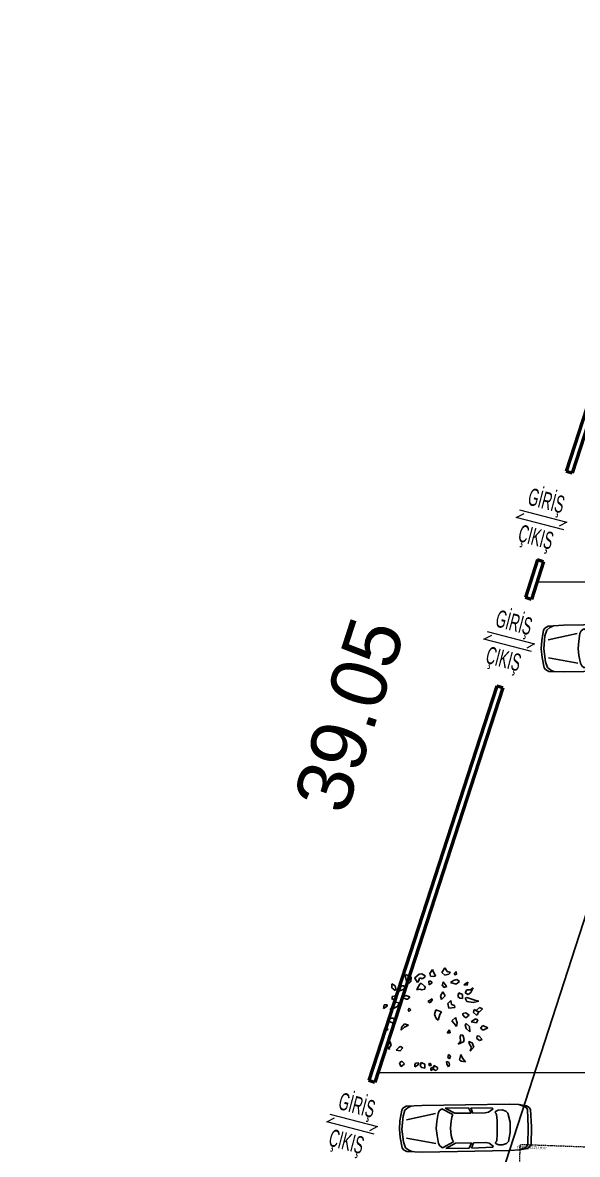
# Model space of a CAD drawing. Header units: centimetres. Extents: x 63871 to 181827, y -95930 to 42199.
# Drawn here: x 148520 to 150306, y 36375 to 40022 of the extents above; entities that cross this region are included whole.
import ezdxf

# ---------------------------------------------------------------- set-up
doc = ezdxf.new("R2010")
doc.units = ezdxf.units.CM
doc.linetypes.add('11-021_500-SatisOfisi_220512$0${ Diamond }', pattern=[12, 4, -2, 2, 2, -2])
for name, color, linetype, lineweight in [('A-AREA-IDEN', 7, 'Continuous', 9), ('ARA SINIRLAR', 225, 'Continuous', 15), ('İz DÜŞÜMÜ', 7, '11-021_500-SatisOfisi_220512$0${ Diamond }', 18), ('OLUK', 222, 'Continuous', 15), ('PARSEL SINIRI', 12, 'Continuous', 50), ('ROL_CEPHE', 1, 'Continuous', 0), ('ÇEKME MESAFESİ', 5, 'Continuous', 25)]:
    doc.layers.add(name, color=color, linetype=linetype, lineweight=lineweight)
doc.layers.add('CAY', color=94, linetype='Continuous')
doc.layers.add('furn', color=7, linetype='Continuous')
doc.styles.add('Arial', font='Arial.ttf', dxfattribs={"height": 250})
doc.styles.add('MtXpl_Arial_Narrow_1', font='')
doc.styles.get("Standard").update_dxf_attribs({"font": 'Arial.ttf'})
doc.styles.get('MtXpl_Arial_Narrow_1').set_extended_font_data('Arial Narrow')

# ---------------------------------------------------------------- blocks, each defined once
blk = doc.blocks.new('HRD')
at = {"layer": 'İz DÜŞÜMÜ'}
blk.add_lwpolyline([(153819.6, 36347.5), (154419.6, 36347.5), (154419.6, 35292.5), (154159.6, 35292.5), (154159.6, 35357.5), (153819.6, 35357.5), (153819.6, 36347.5)], dxfattribs=at)
at = {"style": 'MtXpl_Arial_Narrow_1'}
blk.add_text('I.KAT İZ DÜŞÜMÜ', height=8.316, rotation=359.957, dxfattribs=at).set_placement((154335, 35297.4))
blk = doc.blocks.new('02PCAR03')
at = {"color": 0, "linetype": 'ByBlock'}
for p, q in [((-185, 35), (-197, 33)), ((-185, 35), (-193, 32)), ((-170, 36), (-185, 35)), ((-35, 36), (-170, 36)), ((-11, 35), (-35, 36)), ((-14, 33), (-19, 35)), ((-6, 32), (-11, 35)), ((-203, 27), (-204, 0)), ((-201, 30), (-203, 27)), ((-197, 33), (-201, 30)), ((-198, 27), (-199, 0)), ((-196, 30), (-198, 27)), ((-193, 32), (-196, 30)), ((-168, 22), (-171, 8)), ((-165, 25), (-168, 22)), ((-159, 27), (-165, 25)), ((-153, 27), (-159, 27)), ((-149, 25), (-153, 27)), ((-151, 11), (-150, 20)), ((-150, 20), (-149, 22)), ((-148, 24), (-149, 25)), ((-149, 22), (-148, 23)), ((-148, 23), (-148, 24)), ((-145, 29), (-144, 30)), ((-138, 24), (-145, 29)), ((-144, 30), (-111, 31)), ((-133, 23), (-138, 24)), ((-114, 23), (-133, 23)), ((-111, 31), (-114, 23)), ((-111, 23), (-107, 31)), ((-86, 23), (-111, 23)), ((-107, 31), (-71, 31)), ((-71, 31), (-86, 23)), ((-66, 30), (-83, 21)), ((-83, 21), (-81, 17)), ((-62, 27), (-66, 30)), ((-60, 23), (-62, 27)), ((-58, 11), (-60, 23)), ((-11, 14), (-56, 23)), ((-9, 29), (-14, 33)), ((-6, 20), (-9, 29)), ((-4, 29), (-6, 32)), ((-4, 0), (-6, 20)), ((-1, 13), (-4, 29)), ((-203, -27), (-204, 0)), ((-198, -27), (-199, 0)), ((-171, 8), (-171, 0)), ((-171, -8), (-171, 0)), ((-151, 0), (-151, 11)), ((-151, 0), (-151, -11)), ((-81, 17), (-80, 11)), ((-80, 11), (-79, 0)), ((-80, -11), (-79, 0)), ((-57, 0), (-58, 11)), ((-57, 0), (-58, -11)), ((-4, 0), (-6, -20)), ((0, 0), (-1, 13)), ((0, 0), (-1, -13)), ((-168, -22), (-171, -8)), ((-151, -11), (-150, -20)), ((-83, -21), (-81, -17)), ((-81, -17), (-80, -11)), ((-58, -11), (-60, -23)), ((-11, -14), (-56, -23)), ((-1, -13), (-4, -29)), ((-201, -30), (-203, -27)), ((-197, -33), (-201, -30)), ((-196, -30), (-198, -27)), ((-185, -35), (-197, -33)), ((-193, -32), (-196, -30)), ((-185, -35), (-193, -32)), ((-165, -25), (-168, -22)), ((-159, -27), (-165, -25)), ((-153, -27), (-159, -27)), ((-149, -25), (-153, -27)), ((-150, -20), (-149, -22)), ((-149, -22), (-148, -23)), ((-148, -24), (-149, -25)), ((-148, -23), (-148, -24)), ((-138, -24), (-145, -29)), ((-145, -29), (-144, -30)), ((-144, -30), (-111, -31)), ((-133, -23), (-138, -24)), ((-114, -23), (-133, -23)), ((-111, -31), (-114, -23)), ((-86, -23), (-111, -23)), ((-111, -23), (-107, -31)), ((-107, -31), (-71, -31)), ((-71, -31), (-86, -23)), ((-66, -30), (-83, -21)), ((-62, -27), (-66, -30)), ((-60, -23), (-62, -27)), ((-14, -33), (-19, -35)), ((-9, -29), (-14, -33)), ((-6, -32), (-11, -35)), ((-6, -20), (-9, -29)), ((-4, -29), (-6, -32)), ((-170, -36), (-185, -35)), ((-35, -36), (-170, -36)), ((-11, -35), (-35, -36))]:
    blk.add_line(p, q, dxfattribs=at)
blk = doc.blocks.new('A$C5AA32782')
at = {"layer": 'CAY'}
for p, q in [((566, 945, 0), (539, 903, 0)), ((586, 913, 0), (566, 945, 0)), ((211, 882, 0), (201, 878, 0)), ((201, 878, 0), (211, 821, 0)), ((254, 859, 0), (211, 882, 0)), ((251, 821, 0), (254, 859, 0)), ((328, 887, 0), (289, 854, 0)), ((289, 854, 0), (289, 850, 0)), ((289, 850, 0), (315, 812, 0)), ((325, 831, 0), (332, 850, 0)), ((355, 892, 0), (328, 887, 0)), ((332, 850, 0), (345, 850, 0)), ((345, 850, 0), (358, 845, 0)), ((385, 873, 0), (355, 892, 0)), ((358, 845, 0), (382, 859, 0)), ((382, 859, 0), (385, 873, 0)), ((453, 931, 0), (426, 894, 0)), ((426, 894, 0), (433, 870, 0)), ((433, 870, 0), (463, 866, 0)), ((456, 922, 0), (453, 931, 0)), ((479, 870, 0), (456, 922, 0)), ((463, 866, 0), (479, 870, 0)), ((539, 903, 0), (566, 880, 0)), ((566, 880, 0), (603, 889, 0)), ((616, 903, 0), (586, 913, 0)), ((603, 889, 0), (616, 903, 0)), ((644, 829, 0), (674, 839, 0)), ((669, 913, 0), (652, 894, 0)), ((652, 894, 0), (662, 880, 0)), ((662, 880, 0), (672, 889, 0)), ((672, 889, 0), (669, 913, 0)), ((674, 839, 0), (701, 820, 0)), ((107, 781, 0), (77, 800, 0)), ((77, 800, 0), (77, 762, 0)), ((77, 762, 0), (107, 739, 0)), ((114, 753, 0), (107, 781, 0)), ((107, 739, 0), (114, 753, 0)), ((153, 755, 0), (147, 736, 0)), ((147, 736, 0), (175, 744, 0)), ((164, 779, 0), (153, 755, 0)), ((192, 779, 0), (164, 779, 0)), ((175, 744, 0), (194, 755, 0)), ((194, 755, 0), (192, 779, 0)), ((211, 821, 0), (234, 803, 0)), ((234, 803, 0), (251, 821, 0)), ((314, 759, 0), (307, 745, 0)), ((307, 745, 0), (334, 750, 0)), ((334, 797, 0), (314, 759, 0)), ((315, 812, 0), (325, 831, 0)), ((347, 806, 0), (334, 797, 0)), ((334, 750, 0), (354, 745, 0)), ((377, 778, 0), (347, 806, 0)), ((354, 745, 0), (380, 750, 0)), ((384, 768, 0), (377, 778, 0)), ((380, 750, 0), (384, 768, 0)), ((437, 822, 0), (417, 822, 0)), ((417, 822, 0), (420, 789, 0)), ((420, 789, 0), (440, 803, 0)), ((450, 808, 0), (437, 822, 0)), ((440, 803, 0), (450, 808, 0)), ((542, 779, 0), (549, 816, 0)), ((549, 779, 0), (542, 779, 0)), ((549, 816, 0), (576, 779, 0)), ((556, 765, 0), (549, 779, 0)), ((582, 774, 0), (556, 765, 0)), ((576, 779, 0), (582, 774, 0)), ((618, 811, 0), (644, 829, 0)), ((668, 796, 0), (618, 811, 0)), ((701, 820, 0), (668, 796, 0)), ((776, 814, 0), (739, 790, 0)), ((739, 790, 0), (772, 786, 0)), ((752, 715, 0), (766, 743, 0)), ((766, 743, 0), (802, 743, 0)), ((776, 814, 0), (772, 786, 0)), ((802, 743, 0), (825, 762, 0)), ((825, 762, 0), (805, 720, 0)), ((114, 687, 0), (80, 682, 0)), ((80, 682, 0), (80, 654, 0)), ((80, 654, 0), (114, 668, 0)), ((111, 630, 0), (81, 588, 0)), ((144, 625, 0), (111, 630, 0)), ((114, 668, 0), (114, 687, 0)), ((134, 592, 0), (144, 625, 0)), ((206, 692, 0), (173, 673, 0)), ((173, 673, 0), (213, 659, 0)), ((243, 678, 0), (206, 692, 0)), ((213, 659, 0), (226, 659, 0)), ((226, 659, 0), (243, 678, 0)), ((448, 660, 0), (408, 635, 0)), ((408, 635, 0), (431, 625, 0)), ((431, 625, 0), (448, 649, 0)), ((448, 660, 0), (448, 649, 0)), ((547, 726, 0), (524, 689, 0)), ((524, 689, 0), (534, 656, 0)), ((534, 656, 0), (567, 689, 0)), ((567, 689, 0), (547, 726, 0)), ((620, 647, 0), (593, 619, 0)), ((626, 609, 0), (620, 647, 0)), ((695, 715, 0), (685, 682, 0)), ((685, 682, 0), (702, 668, 0)), ((728, 701, 0), (695, 715, 0)), ((702, 668, 0), (728, 664, 0)), ((728, 664, 0), (728, 701, 0)), ((779, 701, 0), (752, 715, 0)), ((752, 668, 0), (769, 673, 0)), ((769, 635, 0), (752, 668, 0)), ((769, 673, 0), (842, 649, 0)), ((825, 626, 0), (769, 635, 0)), ((805, 720, 0), (779, 701, 0)), ((879, 640, 0), (825, 626, 0)), ((842, 649, 0), (879, 640, 0)), ((0, 572, 0), (6, 607, 0)), ((36, 592, 0), (0, 572, 0)), ((6, 607, 0), (34, 607, 0)), ((34, 607, 0), (36, 592, 0)), ((81, 588, 0), (61, 559, 0)), ((61, 559, 0), (88, 569, 0)), ((88, 569, 0), (134, 592, 0)), ((238, 576, 0), (227, 556, 0)), ((227, 556, 0), (238, 545, 0)), ((252, 560, 0), (238, 576, 0)), ((238, 545, 0), (252, 560, 0)), ((481, 559, 0), (470, 518, 0)), ((481, 559, 0), (533, 541, 0)), ((519, 518, 0), (533, 541, 0)), ((593, 619, 0), (603, 576, 0)), ((603, 576, 0), (656, 581, 0)), ((653, 600, 0), (626, 609, 0)), ((656, 581, 0), (653, 600, 0)), ((759, 532, 0), (732, 527, 0)), ((732, 527, 0), (732, 513, 0)), ((788, 511, 0), (759, 532, 0)), ((828, 534, 0), (835, 564, 0)), ((855, 512, 0), (828, 534, 0)), ((875, 540, 0), (835, 564, 0)), ((852, 554, 0), (885, 582, 0)), ((865, 517, 0), (875, 540, 0)), ((874, 541, 0), (888, 545, 0)), ((885, 582, 0), (912, 568, 0)), ((912, 568, 0), (888, 545, 0)), ((64, 482, 0), (47, 454, 0)), ((47, 454, 0), (84, 440, 0)), ((94, 482, 0), (64, 482, 0)), ((84, 440, 0), (110, 454, 0)), ((110, 454, 0), (94, 482, 0)), ((193, 431, 0), (165, 396, 0)), ((232, 419, 0), (193, 431, 0)), ((193, 399, 0), (232, 419, 0)), ((470, 518, 0), (486, 480, 0)), ((486, 480, 0), (503, 466, 0)), ((503, 466, 0), (519, 518, 0)), ((664, 488, 0), (631, 458, 0)), ((631, 458, 0), (651, 434, 0)), ((651, 434, 0), (671, 406, 0)), ((664, 488, 0), (678, 439, 0)), ((671, 406, 0), (678, 439, 0)), ((732, 513, 0), (746, 494, 0)), ((746, 494, 0), (759, 485, 0)), ((762, 435, 0), (753, 422, 0)), ((753, 422, 0), (760, 388, 0)), ((788, 511, 0), (759, 485, 0)), ((793, 405, 0), (762, 435, 0)), ((808, 450, 0), (847, 478, 0)), ((808, 450, 0), (857, 440, 0)), ((847, 478, 0), (870, 468, 0)), ((855, 512, 0), (865, 517, 0)), ((870, 468, 0), (857, 440, 0)), ((13, 388, 0), (0, 350, 0)), ((0, 350, 0), (43, 383, 0)), ((43, 383, 0), (13, 388, 0)), ((162, 372, 0), (193, 399, 0)), ((165, 396, 0), (162, 372, 0)), ((609, 376, 0), (586, 349, 0)), ((586, 349, 0), (613, 349, 0)), ((609, 376, 0), (613, 349, 0)), ((712, 330, 0), (706, 311, 0)), ((732, 325, 0), (712, 330, 0)), ((742, 288, 0), (732, 325, 0)), ((760, 388, 0), (795, 358, 0)), ((795, 358, 0), (793, 405, 0)), ((862, 321, 0), (859, 297, 0)), ((882, 316, 0), (862, 321, 0)), ((909, 288, 0), (882, 316, 0)), ((916, 415, 0), (892, 390, 0)), ((892, 390, 0), (919, 372, 0)), ((961, 394, 0), (916, 415, 0)), ((919, 372, 0), (961, 394, 0)), ((60, 269, 0), (37, 222, 0)), ((37, 222, 0), (57, 194, 0)), ((54, 208, 0), (70, 236, 0)), ((70, 236, 0), (60, 269, 0)), ((144, 215, 0), (117, 187, 0)), ((158, 222, 0), (144, 215, 0)), ((153, 183, 0), (178, 211, 0)), ((178, 211, 0), (158, 222, 0)), ((709, 269, 0), (689, 245, 0)), ((689, 245, 0), (736, 264, 0)), ((706, 311, 0), (709, 269, 0)), ((736, 264, 0), (742, 288, 0)), ((815, 255, 0), (786, 269, 0)), ((786, 269, 0), (789, 250, 0)), ((789, 250, 0), (809, 213, 0)), ((789, 250, 0), (809, 213, 0)), ((799, 180, 0), (832, 217, 0)), ((809, 213, 0), (799, 180, 0)), ((832, 217, 0), (815, 255, 0)), ((859, 297, 0), (885, 278, 0)), ((885, 278, 0), (909, 288, 0)), ((57, 194, 0), (54, 208, 0)), ((117, 187, 0), (153, 183, 0)), ((599, 147, 0), (592, 120, 0)), ((592, 120, 0), (608, 110, 0)), ((618, 137, 0), (599, 147, 0)), ((608, 110, 0), (618, 137, 0)), ((712, 150, 0), (699, 100, 0)), ((712, 150, 0), (729, 114, 0)), ((756, 81, 0), (729, 114, 0)), ((170, 86, 0), (147, 72, 0)), ((147, 72, 0), (160, 39, 0)), ((160, 39, 0), (173, 43, 0)), ((193, 62, 0), (170, 86, 0)), ((173, 43, 0), (193, 62, 0)), ((295, 68, 0), (288, 54, 0)), ((288, 54, 0), (288, 35, 0)), ((288, 35, 0), (321, 54, 0)), ((326, 72, 0), (295, 68, 0)), ((326, 72, 0), (321, 54, 0)), ((347, 75, 0), (337, 42, 0)), ((337, 42, 0), (354, 28, 0)), ((381, 61, 0), (347, 75, 0)), ((354, 28, 0), (381, 23, 0)), ((381, 23, 0), (381, 61, 0)), ((425, 70, 0), (418, 47, 0)), ((418, 47, 0), (440, 47, 0)), ((425, 70, 0), (437, 63, 0)), ((463, 36, 0), (436, 23, 0)), ((436, 23, 0), (436, 0, 0)), ((461, 16, 0), (436, 0, 0)), ((440, 47, 0), (437, 63, 0)), ((464, 48, 0), (461, 10, 0)), ((461, 10, 0), (484, 1, 0)), ((497, 29, 0), (464, 48, 0)), ((484, 1, 0), (497, 15, 0)), ((497, 15, 0), (497, 29, 0)), ((601, 78, 0), (581, 83, 0)), ((581, 83, 0), (585, 59, 0)), ((585, 59, 0), (598, 36, 0)), ((598, 36, 0), (608, 54, 0)), ((608, 54, 0), (601, 78, 0)), ((699, 100, 0), (716, 86, 0)), ((716, 86, 0), (756, 81, 0))]:
    blk.add_line(p, q, dxfattribs=at)
blk = doc.blocks.new('yerleşim planı')
at = {"layer": 'A-AREA-IDEN'}
for p, q in [((-6319.5, 22244.9), (-6294.4, 22257.9)), ((-6309.5, 22269.4), (-6156.6, 22229.5)), ((-6166.6, 22205), (-6319.5, 22244.9)), ((-6156.6, 22229.5), (-6181.7, 22216.5)), ((-6423.7, 21852.3), (-6398.6, 21865.3)), ((-6270.8, 21812.4), (-6423.7, 21852.3)), ((-6413.6, 21876.8), (-6260.7, 21836.9)), ((-6260.7, 21836.9), (-6285.8, 21823.9)), ((-6919.5, 20321.5), (-6766.6, 20281.6)), ((-6929.5, 20297), (-6904.5, 20310)), ((-6776.7, 20257.1), (-6929.5, 20297)), ((-6766.6, 20281.6), (-6791.7, 20268.6))]:
    blk.add_line(p, q, dxfattribs=at)
at = {"layer": 'ARA SINIRLAR'}
for p, q in [((-3450.9, 22036), (-6252.8, 22036)), ((-3987.3, 20455.4), (-6764.6, 20455.4))]:
    blk.add_line(p, q, dxfattribs=at)
at = {"layer": 'PARSEL SINIRI'}
for p, q in [((-6139.2, 22386.9), (-6158.2, 22393)), ((-6231.6, 22101.4), (-6250.6, 22107.6)), ((-6270.7, 21980.7), (-6289.7, 21986.9)), ((-6363.1, 21695.3), (-6382.1, 21701.5)), ((-6774.8, 20424.1), (-6793.8, 20430.2))]:
    blk.add_line(p, q, dxfattribs=at)
for points in [[(-2897.1, 23667.9), (-3286.8, 23839.2), (-5796.9, 23444), (-6139.2, 22386.9)], [(-5812.1, 23461.8), (-6158.2, 22393)], [(-6250.6, 22107.6), (-6289.7, 21986.9)], [(-6231.6, 22101.4), (-6270.7, 21980.7)], [(-6382.1, 21701.5), (-6793.8, 20430.2)], [(-6363.1, 21695.3), (-6774.8, 20424.1)]]:
    blk.add_lwpolyline(points, dxfattribs=at)
at = {"layer": 'ÇEKME MESAFESİ'}
blk.add_lwpolyline([(-40.8, 5105.4), (273.3, 12259), (441.1, 16103.9), (540.6, 18375.8), (609, 19935.4), (690.2, 21784.8), (634.2, 21857.2), (-544.7, 22109.6), (-620.1, 22142.8), (-3351.2, 23343.1), (-5431, 23015.7), (-6402.4, 20015.9), (-7155.9, 17689.8), (-7622.6, 16249.1), (-8469.2, 13634.5), (-9179.7, 11507.4), (-10271.3, 8561.4)], dxfattribs=at)
at = {"rotation": 177.873189238168}
blk.add_blockref('HRD', (149316.7, 49762), dxfattribs=at)
at = {"layer": 'CAY', "xscale": 0.3501001178103892, "yscale": 0.3501001178103892, "zscale": 0.3501001178103892}
blk.add_blockref('A$C5AA32782', (-6747.3, 20462.1, 0), dxfattribs=at)
at = {"layer": 'furn', "linetype": 'Continuous', "xscale": 2.086125961570064, "yscale": 2.086125961570064, "zscale": 2.086125961570064, "rotation": 180.9296038315417}
for p in [(-6238.9, 21820.9), (-6695.8, 20273.7)]:
    blk.add_blockref('02PCAR03', p, dxfattribs=at)
at = {"layer": 'A-AREA-IDEN', "style": 'Arial', "width": 0.55}
for s, p in [('GİRİŞ', (-6285.9, 22286.8)), ('ÇIKIŞ', (-6317.2, 22169)), ('GİRİŞ', (-6390.1, 21894.2)), ('ÇIKIŞ', (-6421.4, 21776.4)), ('GİRİŞ', (-6895.9, 20338.9)), ('ÇIKIŞ', (-6927.2, 20221.1))]:
    blk.add_text(s, height=55.8, rotation=345.377, dxfattribs=at).set_placement(p)
at = {"layer": 'ROL_CEPHE', "lineweight": 0}
blk.add_text('39.05', height=180, rotation=72.0572, dxfattribs=at).set_placement((-6869.1, 21282.1))

msp = doc.modelspace()

# ---------------------------------------------------------------- block references
at = {"layer": 'OLUK'}
msp.add_blockref('yerleşim planı', (156428.8, 16182.6), dxfattribs=at)

doc.saveas('drawing.dxf')
